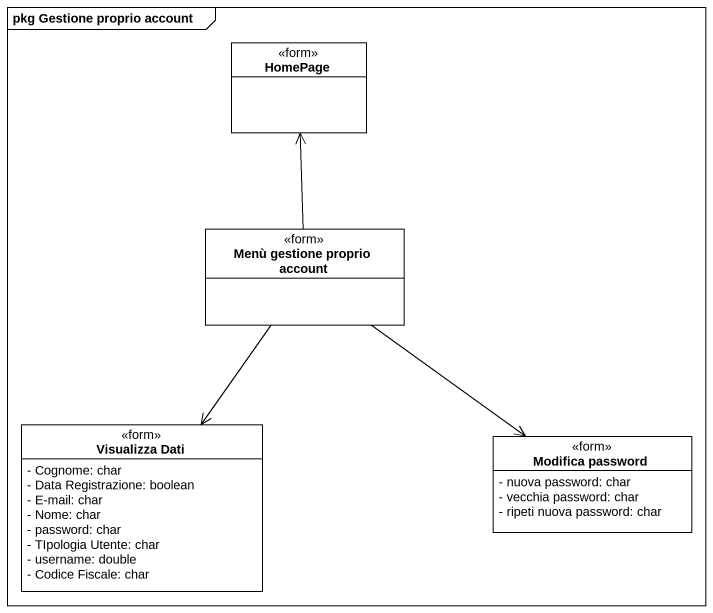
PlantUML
@startuml
mainframe pkg Gestione proprio account
hide circle
hide empty members
skinparam classAttributeIconSize 0
class HomePage <<form>>
class "Menù gestione proprio account" as Menù_gestione_proprio <<form>>
class "Visualizza Dati" as Visualizza_Dati <<form>> {
  - Cognome: char
  - Data Registrazione: boolean
  - E-mail: char
  - Nome: char
  - password: char
  - TIpologia Utente: char
  - username: double
  - Codice Fiscale: char
}
class "Modifica password" as Modifica_password <<form>> {
  - nuova password: char
  - vecchia password: char
  - ripeti nuova password: char
}
Menù_gestione_proprio -up-> HomePage
Menù_gestione_proprio --> Visualizza_Dati
Menù_gestione_proprio --> Modifica_password
@enduml
